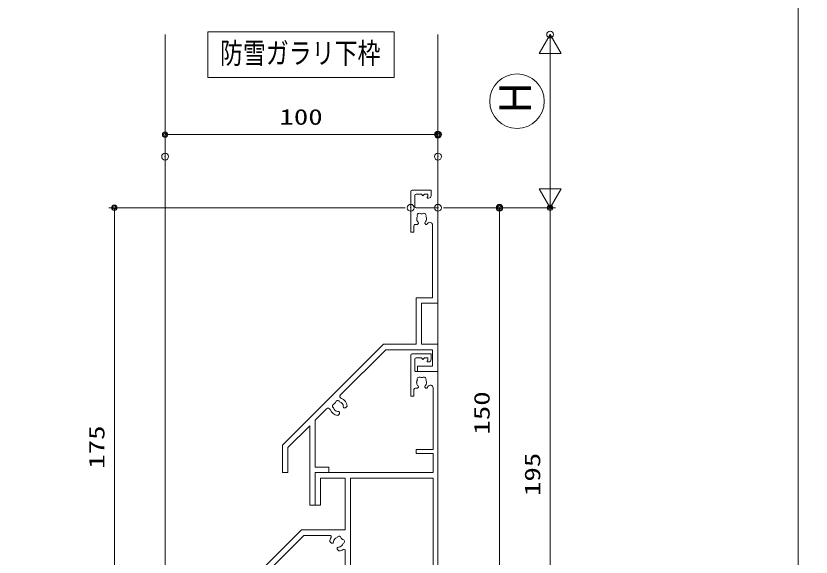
# Model space of a CAD drawing. Units: millimetres, scale not verified. Extents: x -584 to 584, y -818 to 818.
# Drawn here: x -264.2 to 27.2, y -619.9 to -421.6 of the extents above; entities that cross this region are included whole.
import ezdxf
from ezdxf.enums import TextEntityAlignment as Align

# ---------------------------------------------------------------- set-up
doc = ezdxf.new("R2010")
doc.units = ezdxf.units.MM
doc.header["$LTSCALE"] = 5
doc.header["$PDMODE"] = 32
doc.header["$PDSIZE"] = 2.5
for name, color, linetype, lineweight in [('0-0_Defpoints', 7, 'Continuous', 9), ('0-1_KATAZAI', 7, 'Continuous', 9), ('0-2_0', 7, 'Continuous', 9), ('0-4_USERZ', 3, 'Continuous', 9), ('0-F_YSS_ZEN', 6, 'Continuous', 9), ('1-3__0-7_', 7, 'Continuous', 9)]:
    doc.layers.add(name, color=color, linetype=linetype, lineweight=lineweight)
doc.styles.add('ＭＳ ゴシック', font='')
doc.styles.get('ＭＳ ゴシック').set_extended_font_data('MS Gothic')

# ---------------------------------------------------------------- blocks, each defined once
blk = doc.blocks.new('ALW1')
at = {"layer": '0-2_0'}
blk.add_line((0, 0), (-5, 0), dxfattribs=at)
blk.add_lwpolyline([(-1.732, -1), (0, 0), (-1.732, 1)], close=True, dxfattribs=at)
blk = doc.blocks.new('DOT1')
at = {"layer": '0-2_0'}
blk.add_line((0, 0), (-5, 0), dxfattribs=at)
for radius in [2.5, 1.62]:
    blk.add_circle((0, 0), radius, dxfattribs=at)
blk = doc.blocks.new('WAKU-D1')
at = {"layer": '0-1_KATAZAI'}
for p, q in [((195, -9), (195, -160)), ((-21.25, -18.5), (-25, -18.5)), ((-20.34, -18.89), (-19.66, -19.61)), ((-17.5, -18.75), (-17.5, -17.5)), ((-2.5, -42.5), (-22.5, -42.5)), ((195, -160), (379.99, -160)), ((379.99, -170), (328.07, -170)), ((379.99, -242.5), (379.99, -170)), ((570, -491), (575, -491)), ((575, -491), (575, -500))]:
    blk.add_line(p, q, dxfattribs=at)
for points in [[(0, -40), (0, 0), (450.01, 0)], [(450.01, 0), (450.01, -150), (440.01, -150), (440.01, -134.99), (389.99, -134.99), (389.99, -230), (440.01, -230), (440.01, -215), (450.01, -215), (450.01, -290)], [(-22.5, -12.5), (-32.5, -12.5), (-32.5, -47.5)], [(575, -500), (540, -500), (290, -250), (290, -170), (195, -170), (195, -215), (244.98, -215), (244.98, -225), (185, -225), (185, -9), (150, -9), (150, -40), (142.5, -40), (142.5, -9), (29.94, -9)], [(440.01, -124.99), (440.01, -9), (195, -9)], [(-25, -40), (-25, -30.5), (-22, -27.5), (-25, -24.5), (-25, -18.5)], [(23.98, -21.93), (23.53, -21.48), (21.56, -21.14)], [(30.5, -20.43), (30.5, -22.25), (28.5, -24.25), (27.81, -24.25), (26.39, -23.66)], [(19.02, -38.95), (19.59, -39.21), (21.56, -38.86)], [(26.39, -36.34), (27.81, -35.75), (28.5, -35.75), (30.5, -37.75), (30.5, -41.5)], [(33, -44), (45, -44), (45, -50), (-30, -50)], [(379.99, -160), (379.99, -124.99), (440.01, -124.99)], [(319.87, -177.33), (321.02, -178.97), (321.02, -179.6)], [(321.5, -182.53), (322.09, -183.95), (322.58, -184.44), (325.4, -184.44), (328.46, -181.38)], [(300, -198.06), (300, -245.86), (437.68, -383.54)], [(309.61, -191.02), (308.98, -191.01), (307.34, -189.87)], [(311.39, -198.46), (314.44, -195.4), (314.44, -192.57), (313.95, -192.08), (312.53, -191.49)], [(561, -300), (440.01, -300), (440.01, -242.5), (379.99, -242.5)], [(450.01, -290), (625, -290), (625, -300), (570, -300), (570, -491)], [(463.28, -409.14), (545.14, -491), (561, -491), (561, -300)], [(458.21, -371.54), (461.26, -374.6), (461.26, -377.42), (460.77, -377.91), (459.35, -378.5)], [(456.43, -378.98), (455.8, -378.98), (454.16, -380.13)], [(466.69, -392.66), (467.84, -391.02), (467.84, -390.39)], [(468.32, -387.47), (468.91, -386.05), (469.4, -385.56), (472.22, -385.56), (475.28, -388.61)]]:
    blk.add_lwpolyline(points, dxfattribs=at)
for centre, radius, start, end in [((-22.5, -17.5), 5, 360, 90), ((29.94, -14), 5, 89.99997, 241.75769), ((-21.25, -19.75), 1.25, 43.60282, 90), ((-18.75, -18.75), 1.25, 223.60282, 360), ((13.86, -25.7), 3.75, 65.95278, 224.04722), ((20, -30), 9, 169.14685, 190.85315), ((20, -30), 9, 80, 120.85315), ((20, -30), 9, 44.79283, 63.7398), ((20, -32.5), 16, 48.9855, 61.75769), ((-22.5, -40), 2.5, 180, 270), ((-2.5, -40), 2.5, 270, 0), ((13.86, -34.3), 3.75, 135.95278, 294.04722), ((20, -30), 9, 239.14685, 263.7398), ((20, -30), 9, 280, 315.20717), ((33, -41.5), 2.5, 180, 270), ((-30, -47.5), 2.5, 180, 270), ((311.2, -175.11), 3.75, 20.95279, 179.04722), ((312.5, -182.49), 9, 35.00001, 75.85316), ((328.07, -172.5), 2.5, 90, 212.70191), ((312.5, -182.49), 16, 3.98551, 32.70191), ((305.11, -181.19), 3.75, 90.95279, 249.04722), ((312.5, -182.49), 9, 194.14685, 235.00001), ((312.5, -182.49), 9, 124.14685, 145.85316), ((312.5, -182.49), 9, 359.79284, 18.7398), ((302.5, -198.06), 2.5, 57.27956, 180), ((312.5, -182.49), 16, 237.27956, 266.01451), ((312.5, -182.49), 9, 251.26021, 270.20717), ((459.32, -387.5), 16, 93.98549, 160.15066), ((459.32, -387.5), 9, 89.79283, 108.73979), ((440.51, -380.71), 4, 224.99999, 340.15066), ((451.93, -388.8), 3.75, 110.95278, 269.04721), ((459.32, -387.5), 9, 124.99999, 165.85315), ((459.32, -387.5), 9, 214.14684, 235.85315), ((459.32, -387.5), 9, 284.14684, 324.99999), ((459.32, -387.5), 16, 289.84933, 356.01449), ((459.32, -387.5), 9, 341.2602, 0.20716), ((458.02, -394.89), 3.75, 180.95278, 339.04721), ((466.11, -406.31), 4, 109.84933, 224.99999)]:
    blk.add_arc(centre, radius, start, end, dxfattribs=at)
blk = doc.blocks.new('WAKU-D2')
at = {"layer": '0-2_0'}
for p, q in [((-21.25, -18.5), (-25, -18.5)), ((-20.34, -18.89), (-19.66, -19.61)), ((-17.5, -18.75), (-17.5, -17.5)), ((30.5, -22.25), (30.5, -20.43)), ((-2.5, -42.5), (-22.5, -42.5)), ((485, -275), (485, -285)), ((436.04, -285), (485, -285))]:
    blk.add_line(p, q, dxfattribs=at)
for points in [[(342.67, -178.53), (260, -95.86), (260, -10), (290, -10), (290, -37.5), (300, -37.5), (300, 0), (250, 0), (250, -30), (175, -30), (175, 0), (0, 0), (0, -40)], [(-22.5, -12.5), (-32.5, -12.5), (-32.5, -47.5)], [(31.61, -10), (165, -10), (165, -40), (250, -40), (250, -100), (434.27, -284.27)], [(-25, -40), (-25, -30.5), (-22, -27.5), (-25, -24.5), (-25, -18.5)], [(21.56, -21.14), (23.53, -21.48), (23.98, -21.93)], [(26.39, -23.66), (27.81, -24.25), (28.5, -24.25), (30.5, -22.25)], [(23.98, -38.07), (23.53, -38.52), (21.56, -38.86)], [(30.5, -41.5), (30.5, -37.75), (28.5, -35.75), (27.81, -35.75), (26.39, -36.34)], [(-30, -50), (45, -50), (45, -44), (33, -44)], [(359.15, -175.12), (360.79, -173.98), (361.42, -173.97)], [(364.35, -173.5), (365.77, -172.91), (366.26, -172.42), (366.26, -169.59), (363.2, -166.53)], [(372.84, -185.39), (372.83, -186.02), (371.69, -187.66)], [(380.28, -183.61), (377.22, -180.55), (374.39, -180.55), (373.9, -181.04), (373.31, -182.46)], [(485, -275), (439.14, -275), (399.14, -235), (544.98, -235), (544.98, -225), (485, -225), (485, -200), (475, -200), (475, -225), (389.14, -225), (368.28, -204.14)]]:
    blk.add_lwpolyline(points, dxfattribs=at)
for centre, radius, start, end in [((-22.5, -17.5), 5, 360, 90), ((31.61, -15), 5, 90, 236.44294), ((-21.25, -19.75), 1.25, 43.60282, 90), ((-18.75, -18.75), 1.25, 223.60282, 360), ((13.86, -25.7), 3.75, 65.95278, 224.04721), ((20, -30), 9, 169.14684, 190.85315), ((20, -30), 9, 79.99999, 120.85315), ((20, -30), 9, 44.79283, 63.73979), ((20, -32.5), 16, 48.98549, 56.44294), ((-22.5, -40), 2.5, 180, 270), ((-2.5, -40), 2.5, 270, 0), ((13.86, -34.3), 3.75, 135.95278, 294.04721), ((20, -30), 9, 239.14684, 279.99999), ((20, -30), 9, 296.2602, 315.20716), ((33, -41.5), 2.5, 179.99999, 270), ((-30, -47.5), 2.5, 180, 270), ((364.31, -182.49), 16, 93.98549, 160.15066), ((364.31, -182.49), 9, 89.79283, 108.73979), ((345.5, -175.7), 4, 224.99999, 340.15066), ((356.93, -183.8), 3.75, 110.95278, 269.04721), ((364.31, -182.49), 9, 124.99999, 165.85315), ((364.31, -182.49), 9, 214.14684, 235.85315), ((364.31, -182.49), 9, 284.14684, 324.99999), ((364.31, -182.49), 16, 289.84933, 356.01449), ((364.31, -182.49), 9, 341.2602, 0.20716), ((363.01, -189.88), 3.75, 180.95278, 339.04721), ((371.11, -201.31), 4, 109.84933, 224.99999), ((436.04, -282.5), 2.5, 224.99999, 270)]:
    blk.add_arc(centre, radius, start, end, dxfattribs=at)

msp = doc.modelspace()

# ---------------------------------------------------------------- linework, layer by layer
at = {"layer": '0-0_Defpoints'}
for p in [(-68.391, -428.463), (-109.489, -465.116), (-209.489, -473.176), (-109.489, -473.176), (-119.489, -491.898), (-109.489, -491.898), (-86.94, -491.898)]:
    msp.add_point(p, dxfattribs=at)
at = {"layer": '0-4_USERZ'}
for p, q in [((-209.489, -428.463), (-209.489, -659.898)), ((-109.489, -428.463), (-109.489, -591.898)), ((-209.489, -471.176), (-209.489, -463.116)), ((-109.489, -471.176), (-109.489, -463.116)), ((-207.489, -465.116), (-111.489, -465.116)), ((-121.489, -491.898), (-230.091, -491.898)), ((-107.489, -491.898), (-84.94, -491.898)), ((-84.94, -491.898), (-66.391, -491.898)), ((-228.091, -493.898), (-228.091, -664.898)), ((-86.94, -493.898), (-86.94, -639.9)), ((-68.391, -493.898), (-68.391, -684.898))]:
    msp.add_line(p, q, dxfattribs=at)
at = {"layer": '0-4_USERZ', "color": 7}
for points in [[(-528.26, -802.288), (22.5, -802.288), (22.5, -27.5), (-528.26, -27.5)], [(22.5, -802.288), (573.26, -802.288), (573.26, -27.5), (22.5, -27.5)]]:
    msp.add_lwpolyline(points, close=True, dxfattribs=at)
at = {"layer": '0-4_USERZ', "color": 6}
msp.add_lwpolyline([(-193.784, -444.219), (-125.528, -444.219), (-125.528, -427.454), (-193.784, -427.454)], close=True, dxfattribs=at)
at = {"layer": '0-F_YSS_ZEN'}
for p, q in [((-68.391, -471.898), (-68.391, -448.463)), ((-107.489, -491.898), (-66.391, -491.898))]:
    msp.add_line(p, q, dxfattribs=at)
at = {"layer": '1-3__0-7_'}
msp.add_circle((-80.521, -452.879), 10, dxfattribs=at)

# ---------------------------------------------------------------- block references
at = {"layer": '0-1_KATAZAI', "xscale": 0.2, "yscale": 0.2, "rotation": 270}
for name, p in [('WAKU-D2', (-109.489, -491.898)), ('WAKU-D1', (-109.489, -551.898))]:
    msp.add_blockref(name, p, dxfattribs=at)
at = {"layer": '0-4_USERZ', "xscale": 0.4, "yscale": 0.4}
for p, rotation in [((-209.489, -465.116), 180), ((-228.091, -491.898), 90), ((-86.94, -491.898), 90), ((-68.391, -491.898), 90)]:
    msp.add_blockref('DOT1', p, dxfattribs=dict(at, rotation=rotation))
msp.add_blockref('DOT1', (-109.489, -465.116), dxfattribs=at)
at = {"layer": '0-F_YSS_ZEN', "xscale": 4, "yscale": 4}
for p, rotation in [((-68.391, -428.463), 90), ((-68.391, -491.898), 270)]:
    msp.add_blockref('ALW1', p, dxfattribs=dict(at, rotation=rotation))

# ---------------------------------------------------------------- texts
at = {"layer": '0-4_USERZ', "color": 6, "style": 'ＭＳ ゴシック', "width": 0.8}
msp.add_text('防雪ガラリ下枠', height=7.698, dxfattribs=at).set_placement((-189.376, -441.429), align=Align.BOTTOM_LEFT)
at = {"layer": '0-4_USERZ', "style": 'ＭＳ ゴシック', "width": 1.35}
msp.add_text('100', height=5.755, dxfattribs=at).set_placement((-167.589, -463.226), align=Align.BOTTOM_LEFT)
for s, p in [('150', (-88.83, -574.999)), ('175', (-229.98, -587.498)), ('195', (-70.281, -597.498))]:
    msp.add_text(s, height=5.755, rotation=90, dxfattribs=at).set_placement(p, align=Align.BOTTOM_LEFT)
at = {"layer": '1-3__0-7_', "style": 'ＭＳ ゴシック', "width": 0.9}
msp.add_text('Ｈ', height=11.55, rotation=90, dxfattribs=at).set_placement((-71.912, -458.725), align=Align.BOTTOM_LEFT)

doc.saveas('drawing.dxf')
